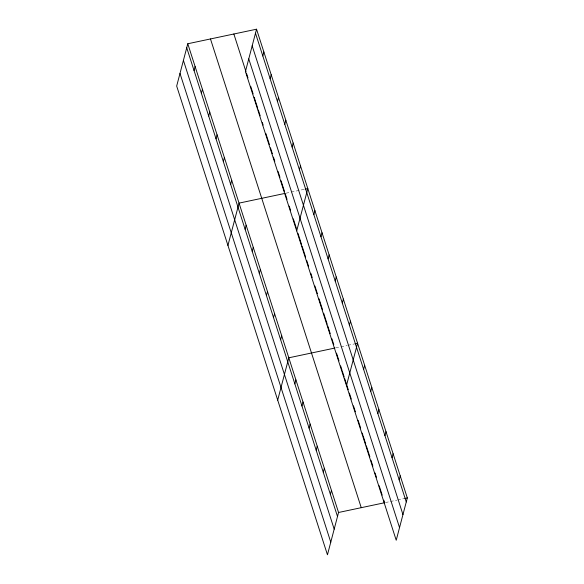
<?xml version="1.0" encoding="UTF-8"?>
<svg xmlns="http://www.w3.org/2000/svg" width="584" height="584" viewBox="0 0 584 584"><rect width="100%" height="100%" fill="white"/><g stroke="black" fill="none" stroke-linecap="round" stroke-linejoin="round"><path stroke-width="0.44" stroke-dasharray="2.92 2.19" d="M285.992 193.187L290.35 192.26M291.226 192.078L304.315 189.304M335.749 347.867L340.107 346.94M340.983 346.757L347.093 345.465M347.962 345.283L354.072 343.991M385.498 502.547L396.85 500.145M397.719 499.962L403.829 498.67"/><path stroke-width="0.88" d="M187.778 43.756L176.675 86.067L327.456 554.8L338.559 512.482L187.778 43.756L256.544 29.2L407.325 497.933L396.222 540.244L245.441 71.518L256.544 29.2M194.049 70.533L195.1 66.518M201.378 93.294L202.429 89.286M208.7 116.063L209.751 112.055M216.022 138.831L217.073 134.824M223.343 161.6L224.395 157.585M262.815 55.976L263.866 51.969M230.665 184.362L231.724 180.354M270.144 78.745L271.195 74.73M227.942 245.441L239.046 203.123L285.116 193.37L287.029 199.319M277.466 101.514L278.517 97.499M245.097 229.227L246.149 225.22M284.788 124.275L285.839 120.267M252.208 251.324L253.259 247.317M292.109 147.044L293.161 143.036M259.318 273.421L260.369 269.414M266.421 295.519L267.479 291.511M299.431 169.813L300.483 165.798M273.531 317.616L274.582 313.608M296.708 230.884L307.812 188.566L305.191 189.121M280.641 339.713L281.692 335.705M313.863 214.678L314.915 210.663M277.699 400.12L288.803 357.802L334.873 348.049M320.974 236.776L322.025 232.761M294.854 383.907L295.906 379.899M328.084 258.873L329.135 254.858M301.964 406.004L303.016 401.996M335.187 280.97L336.238 276.955M309.075 428.101L310.126 424.094M342.297 303.067L343.348 299.052M316.178 450.198L317.229 446.191M349.407 325.164L350.458 321.149M323.288 472.295L324.339 468.288M346.465 385.564L357.569 343.246L354.948 343.801M330.398 494.392L331.449 490.385M363.62 369.358L364.671 365.343M370.731 391.455L371.782 387.44M377.841 413.552L378.892 409.537M384.944 435.649L385.995 431.634M392.054 457.746L393.105 453.731M399.164 479.844L400.215 475.829M338.559 512.482L384.63 502.729L383.812 500.181M404.705 498.481L407.325 497.933M255.493 33.208L406.267 501.941M252.178 45.851L402.953 514.577M248.762 58.875L399.536 527.607M233.856 34.003L246.061 71.949M246.601 73.635L247.959 77.847M250.667 86.279L253.113 93.871M254.193 97.243L255.551 101.463M255.821 102.302L257.719 108.208M258.267 109.894L260.165 115.793M262.333 122.538L263.143 125.071M265.859 133.502L269.385 144.467M270.472 147.84L272.37 153.738M273.451 157.111L274.808 161.33M278.064 171.448L279.962 177.346M281.05 180.719L284.576 191.683M289.219 206.116L290.584 210.371M293.321 218.869L296.329 228.22M297.964 233.315L299.337 237.564M299.607 238.418L301.519 244.368M302.067 246.061L305.622 257.113M306.717 260.515L308.629 266.465M310.812 273.261L312.184 277.51M314.915 286.007L317.375 293.657M319.017 298.76L320.382 303.008M320.66 303.855L322.572 309.805M323.667 313.207L327.215 324.251M327.763 325.952L330.223 333.603M331.865 338.705L333.778 344.655M336.515 353.152L338.976 360.803M340.611 365.898L341.983 370.147M342.253 371.001L344.166 376.95M344.713 378.651L348.268 389.696M349.363 393.098L351.276 399.047M353.466 405.844L355.379 411.793M358.109 420.29L360.569 427.941M362.211 433.043L363.029 435.591M363.306 436.438L365.767 444.088M366.314 445.789L369.869 456.841M370.957 460.236L372.877 466.185M375.059 472.989L376.424 477.238M379.162 485.735L382.17 495.086M210.474 38.953L361.248 507.679M186.727 47.764L337.501 516.49M183.412 60.407L334.187 529.133M179.996 73.431L330.77 542.156"/></g></svg>
